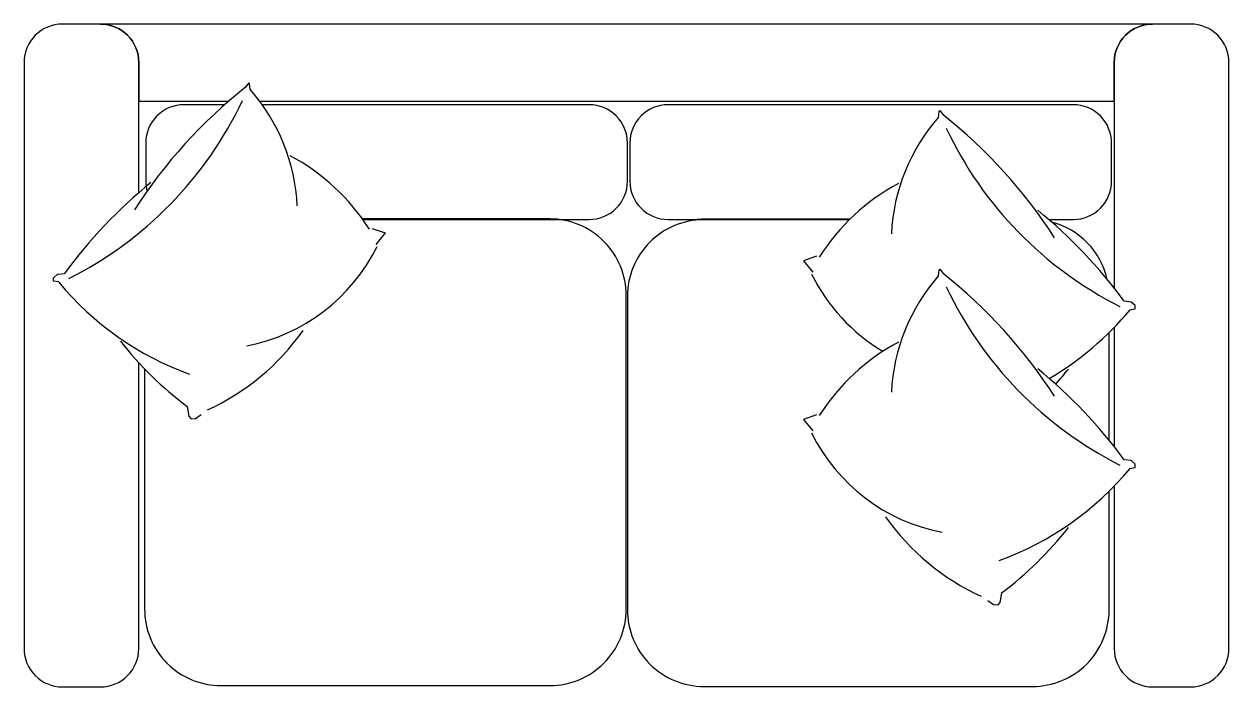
# Model space of a CAD drawing. Extents: x 13.12 to 14.69, y 5.06 to 5.92.
import ezdxf

# ---------------------------------------------------------------- set-up
doc = ezdxf.new("R2010")
doc.units = 0
doc.layers.get('0').update_dxf_attribs({"linetype": 'CONTINUOUS'})

msp = doc.modelspace()

# ---------------------------------------------------------------- linework, layer by layer
at = {"color": 0}
for p, q in [((13.5737, 5.6568), (13.591, 5.651)), ((13.591, 5.651), (13.5786, 5.636)), ((14.1552, 5.6205), (14.138, 5.6147)), ((14.138, 5.6147), (14.1503, 5.5997)), ((14.1552, 5.4131), (14.138, 5.4073)), ((14.138, 5.4073), (14.1503, 5.3923))]:
    msp.add_line(p, q, dxfattribs=at)
for points in [[(13.2686, 5.7036), (13.2686, 5.874, 0.414214), (13.2186, 5.924), (13.1686, 5.924, 0.414214), (13.1186, 5.874), (13.1186, 5.1077, 0.414214), (13.1686, 5.0577), (13.2186, 5.0577, 0.414214), (13.2686, 5.1077), (13.2686, 5.4814)], [(13.4268, 5.8233), (14.5444, 5.8233), (14.5444, 5.874, -0.414214), (14.5944, 5.924), (13.2186, 5.924, -0.414214), (13.2686, 5.874), (13.2686, 5.8233), (13.3862, 5.8233)], [(14.5444, 5.3203), (14.5444, 5.1077, 0.414214), (14.5944, 5.0577), (14.6444, 5.0577, 0.414214), (14.6944, 5.1077), (14.6944, 5.874, 0.414214), (14.6444, 5.924), (14.5944, 5.924, 0.414214), (14.5444, 5.874), (14.5444, 5.5789)], [(13.3808, 5.8186), (13.3277, 5.8186, 0.414214), (13.2777, 5.7686), (13.2777, 5.7186, 0.065215), (13.2794, 5.7057)], [(13.5617, 5.6686), (13.8577, 5.6686, 0.414214), (13.9077, 5.7186), (13.9077, 5.7686, 0.414214), (13.8577, 5.8186), (13.4302, 5.8186)], [(14.4588, 5.6686), (14.4909, 5.6686, 0.414214), (14.5409, 5.7186), (14.5409, 5.7686, 0.414214), (14.4909, 5.8186), (13.9609, 5.8186, 0.414214), (13.9109, 5.7686), (13.9109, 5.7186, 0.414214), (13.9609, 5.6686), (13.996, 5.6686, -0.029277), (14.0077, 5.6693), (14.1989, 5.6693)], [(14.4588, 5.6686), (14.4909, 5.6686, 0.414214), (14.5409, 5.7186), (14.5409, 5.7686, 0.414214), (14.4909, 5.8186), (13.9609, 5.8186, 0.414214), (13.9109, 5.7686), (13.9109, 5.7186, 0.414214), (13.9609, 5.6686), (14.1983, 5.6686)], [(13.2762, 5.4734), (13.2762, 5.1593, 0.414214), (13.3762, 5.0593), (13.8062, 5.0593, 0.414214), (13.9062, 5.1593), (13.9062, 5.5693, 0.414214), (13.8062, 5.6693), (13.5612, 5.6693)], [(14.1979, 5.6682), (14.0077, 5.6682, 0.414214), (13.9077, 5.5682), (13.9077, 5.1582, 0.414214), (14.0077, 5.0582), (14.4377, 5.0582, 0.414214), (14.5377, 5.1582), (14.5377, 5.3135)], [(14.5352, 5.5903, 0.280023), (14.4629, 5.665)]]:
    msp.add_lwpolyline(points, format="xyb", dxfattribs=at)
for points in [[(13.4142, 5.8388), (13.4135, 5.8461), (13.4124, 5.8472), (13.4083, 5.8416)], [(14.3147, 5.8025), (14.3154, 5.8098), (14.3165, 5.8109), (14.3206, 5.8053)], [(13.1639, 5.5869), (13.1571, 5.5881), (13.157, 5.5925), (13.1624, 5.597), (13.1716, 5.598)], [(14.3147, 5.5952), (14.3154, 5.6024), (14.3165, 5.6035), (14.3206, 5.5979)], [(14.565, 5.5506), (14.5718, 5.5518), (14.5719, 5.5562), (14.5666, 5.5607), (14.5573, 5.5617)], [(14.5377, 5.38), (14.5377, 5.5208)], [(14.5444, 5.5276), (14.5444, 5.3716)], [(13.3319, 5.4241), (13.3341, 5.4114), (13.3372, 5.408), (13.3426, 5.4083), (13.35, 5.4138)], [(14.565, 5.3433), (14.5718, 5.3445), (14.5719, 5.3489), (14.5666, 5.3534), (14.5573, 5.3544)], [(14.397, 5.1805), (14.3948, 5.1678), (14.3917, 5.1644), (14.3863, 5.1647), (14.3789, 5.1702)]]:
    msp.add_lwpolyline(points, dxfattribs=at)
for centre, radius, start, end in [((13.8163, 5.3252), 0.658, 128.3106, 147.2575), ((13.228, 5.6746), 0.2482, 2.7133, 41.4106), ((12.9516, 6.0383), 0.5007, 296.7678, 334.6935), ((14.5009, 5.6383), 0.2482, 138.5894, 177.2867), ((13.9127, 5.2889), 0.658, 32.7425, 51.6894), ((14.7773, 6.0019), 0.5007, 205.3065, 243.2322), ((13.3353, 5.5066), 0.2783, 32.4211, 61.8523), ((13.6828, 5.2253), 0.6327, 129.0187, 143.9113), ((14.3936, 5.4703), 0.2783, 118.1477, 147.5789), ((14.0461, 5.189), 0.6327, 36.0887, 50.9813), ((13.3646, 5.7396), 0.2404, 280.8267, 333.7936), ((14.3643, 5.7033), 0.2404, 206.2064, 239.392), ((14.5009, 5.431), 0.2482, 138.5894, 177.2867), ((13.9127, 5.0816), 0.658, 32.7425, 51.6894), ((13.4701, 5.8403), 0.3975, 219.6085, 250.123), ((14.7773, 5.7946), 0.5007, 205.3065, 243.2322), ((14.2588, 5.804), 0.3975, 300.2921, 320.3915), ((13.2286, 5.7031), 0.3118, 294.6597, 324.8615), ((13.6175, 5.8036), 0.4749, 218.2653, 233.0356), ((14.3936, 5.263), 0.2783, 118.1477, 147.5789), ((14.0461, 4.9817), 0.6327, 36.0887, 50.9813), ((14.1115, 5.7672), 0.4749, 318.6199, 321.7347), ((14.3643, 5.4959), 0.2404, 206.2064, 259.1733), ((14.2588, 5.5967), 0.3975, 289.877, 320.3915), ((14.5003, 5.4594), 0.3118, 215.1385, 245.3403), ((14.1115, 5.5599), 0.4749, 306.9644, 321.7347)]:
    msp.add_arc(centre, radius, start, end, dxfattribs=at)

doc.saveas('drawing.dxf')
